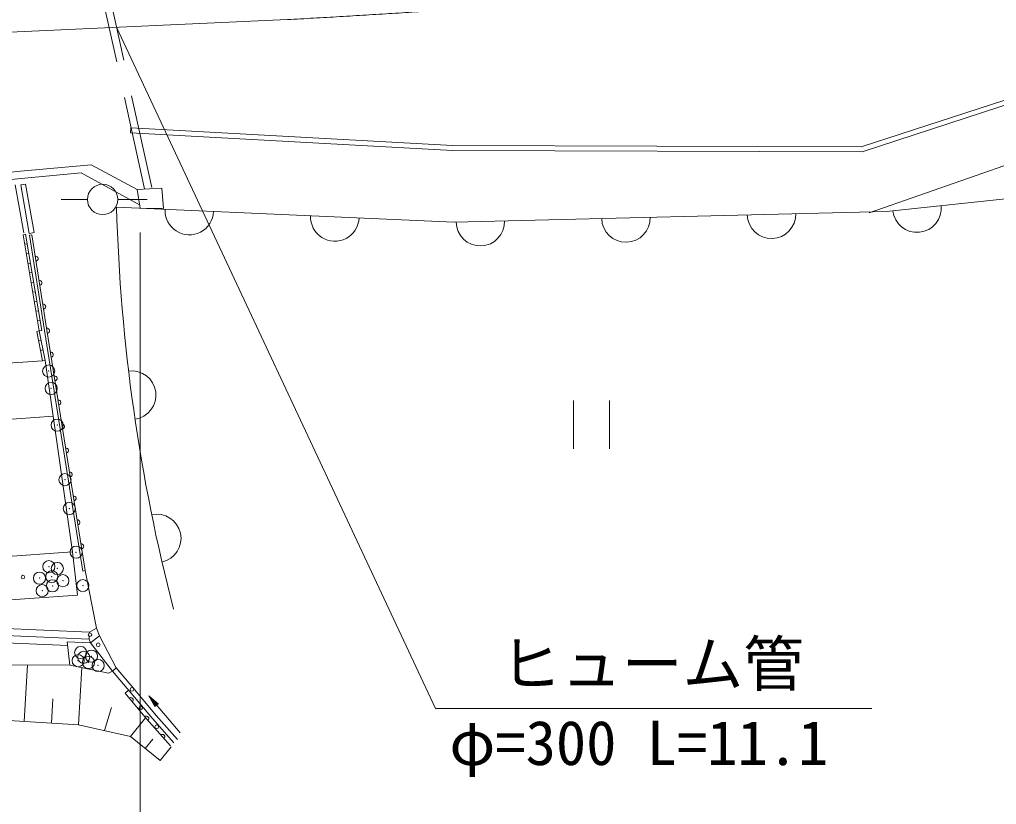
# Model space of a CAD drawing. Units: millimetres, scale not verified. Extents: x 40000 to 680000, y 20000 to 380000.
# Drawn here: x 316260 to 356508, y 250140 to 282492 of the extents above; entities that cross this region are included whole.
import ezdxf
from ezdxf.enums import TextEntityAlignment as Align

# ---------------------------------------------------------------- set-up
doc = ezdxf.new("R2010")
doc.units = ezdxf.units.MM
doc.header["$LTSCALE"] = 1000
doc.header["$PDMODE"] = 32
doc.header["$PDSIZE"] = 500
doc.linetypes.add('CHAIN', pattern=[18.5, 12, -1.5, 3.5, -1.5])
doc.linetypes.add('DASHED', pattern=[7.5, 6, -1.5])
for name, color, linetype, lineweight in [('M-BGD', 7, 'Continuous', 13), ('M-BMK', 2, 'CHAIN', 13), ('M-STR-HTXT', 7, 'Continuous', 13)]:
    doc.layers.add(name, color=color, linetype=linetype, lineweight=lineweight)
doc.styles.add('ＭＳ ゴシック', font='')
doc.styles.get('ＭＳ ゴシック').set_extended_font_data('MS Gothic')

msp = doc.modelspace()

# ---------------------------------------------------------------- linework, layer by layer
at = {"layer": 'M-BGD', "linetype": 'DASHED'}
for p, q in [((318975, 286609), (321413, 275508)), ((319268, 286674), (321706, 275572)), ((313241, 275928), (316295, 276240)), ((313271, 275630), (316324, 275941))]:
    msp.add_line(p, q, dxfattribs=at)
at = {"layer": 'M-BGD'}
for p, q in [((363713, 281405), (350939, 277240)), ((363759, 281210), (350970, 277040)), ((362353, 278388), (351257, 274529)), ((320843, 278023), (320832, 277824)), ((334096, 277096), (320832, 277824)), ((334102, 277296), (320843, 278023)), ((350970, 277040), (334096, 277096)), ((350939, 277240), (334102, 277296)), ((316295, 276240), (319215, 276509)), ((319215, 276509), (321100, 275481)), ((316324, 275941), (318794, 276169)), ((318794, 276169), (321203, 274855)), ((316315, 275677), (316512, 275711)), ((316860, 273714), (316512, 275711)), ((316083, 275674), (316442, 273707)), ((316663, 273679), (316315, 275677)), ((321100, 275481), (322122, 275547)), ((321227, 274711), (321100, 275481)), ((322122, 275547), (322194, 274698)), ((317973, 275077), (319058, 275077)), ((320308, 275077), (321524, 275077)), ((351971, 274585), (358351, 275256)), ((320259, 274752), (334173, 274137)), ((322194, 274698), (321227, 274711)), ((334173, 274137), (351971, 274585)), ((316663, 273679), (316860, 273714)), ((316412, 273624), (316511, 273640)), ((316412, 273624), (317074, 269657)), ((316511, 273640), (317173, 269674)), ((316672, 273605), (316770, 273620)), ((316672, 273605), (317291, 269676)), ((316770, 273620), (317390, 269691)), ((316478, 273229), (316576, 273246)), ((316544, 272835), (316642, 272851)), ((316609, 272440), (316708, 272457)), ((316675, 272046), (316774, 272062)), ((316741, 271651), (316840, 271668)), ((316807, 271257), (316906, 271273)), ((316873, 270862), (316972, 270878)), ((316939, 270467), (317037, 270484)), ((317005, 270073), (317103, 270089)), ((317074, 269657), (317173, 269674)), ((317291, 269676), (318864, 259762)), ((317390, 269691), (318963, 259777)), ((316976, 269638), (317074, 269657)), ((316976, 269638), (317213, 268427)), ((317053, 269245), (317151, 269264)), ((317074, 269657), (317313, 268434)), ((317129, 268853), (317228, 268872)), ((303921, 267488), (317213, 268427)), ((317213, 268427), (317313, 268434)), ((317643, 266141), (317313, 268434)), ((339076, 266794), (339076, 264794)), ((340559, 266794), (340559, 264794)), ((304084, 265183), (317643, 266141)), ((318448, 260552), (317643, 266141)), ((311001, 260026), (318448, 260552)), ((318651, 258767), (318448, 260552)), ((318864, 259762), (318963, 259777)), ((319437, 257413), (318963, 259777)), ((318651, 258767), (315693, 258565)), ((306278, 257808), (319142, 257248)), ((306252, 257209), (318244, 256686)), ((306265, 257508), (319129, 256948)), ((319142, 257248), (319141, 257210)), ((319142, 257248), (319437, 257413)), ((319437, 257413), (319553, 257091)), ((319183, 256796), (318229, 256838)), ((318229, 256838), (318327, 255883)), ((319135, 257068), (319129, 256948)), ((319183, 256796), (319129, 256948)), ((319553, 257091), (319183, 256796)), ((320089, 255640), (319183, 256796)), ((320242, 255769), (319553, 257091)), ((312230, 255915), (318327, 255883)), ((316453, 253559), (316591, 255892)), ((318327, 255883), (319932, 255551)), ((318693, 253427), (318832, 255779)), ((319932, 255551), (320089, 255640)), ((320242, 255769), (320089, 255640)), ((320852, 254735), (320089, 255640)), ((321005, 254864), (320242, 255769)), ((320606, 254727), (320754, 254852)), ((321889, 253814), (321005, 254864)), ((317573, 253493), (317632, 254491)), ((321490, 253675), (320606, 254727)), ((321737, 253683), (320852, 254735)), ((321585, 254612), (321969, 254293)), ((321585, 254612), (321837, 254181)), ((321585, 254612), (322879, 253088)), ((321587, 254608), (321589, 254609)), ((321588, 254606), (321591, 254607)), ((321590, 254604), (321593, 254606)), ((321591, 254602), (321595, 254604)), ((321592, 254599), (321597, 254602)), ((321593, 254597), (321599, 254600)), ((321595, 254595), (321601, 254599)), ((321596, 254593), (321603, 254597)), ((321597, 254591), (321605, 254595)), ((321598, 254589), (321607, 254594)), ((321600, 254587), (321609, 254592)), ((321601, 254584), (321611, 254590)), ((321602, 254582), (321613, 254589)), ((321603, 254580), (321615, 254587)), ((321605, 254578), (321617, 254585)), ((321606, 254576), (321619, 254583)), ((321607, 254574), (321621, 254582)), ((321609, 254571), (321624, 254580)), ((321610, 254569), (321626, 254578)), ((321611, 254567), (321628, 254577)), ((321612, 254565), (321630, 254575)), ((321614, 254563), (321632, 254573)), ((321615, 254561), (321634, 254572)), ((321616, 254558), (321636, 254570)), ((321617, 254556), (321638, 254568)), ((321619, 254554), (321640, 254566)), ((321620, 254552), (321642, 254565)), ((321621, 254550), (321644, 254563)), ((321622, 254548), (321646, 254561)), ((321624, 254546), (321648, 254560)), ((321625, 254543), (321650, 254558)), ((321626, 254541), (321652, 254556)), ((321627, 254539), (321654, 254554)), ((321629, 254537), (321656, 254553)), ((321630, 254535), (321658, 254551)), ((321631, 254533), (321660, 254549)), ((321633, 254530), (321663, 254548)), ((321634, 254528), (321665, 254546)), ((321635, 254526), (321667, 254544)), ((321636, 254524), (321669, 254543)), ((321638, 254522), (321671, 254541)), ((321639, 254520), (321673, 254539)), ((321640, 254517), (321675, 254537)), ((321641, 254515), (321677, 254536)), ((321643, 254513), (321679, 254534)), ((321644, 254511), (321681, 254532)), ((321645, 254509), (321683, 254531)), ((321646, 254507), (321685, 254529)), ((321648, 254504), (321687, 254527)), ((321649, 254502), (321689, 254526)), ((321650, 254500), (321691, 254524)), ((321651, 254498), (321693, 254522)), ((321653, 254496), (321695, 254521)), ((321654, 254494), (321697, 254519)), ((321655, 254492), (321699, 254517)), ((321657, 254489), (321702, 254515)), ((321658, 254487), (321704, 254514)), ((321659, 254485), (321706, 254512)), ((321660, 254483), (321708, 254510)), ((321662, 254481), (321710, 254509)), ((321663, 254479), (321712, 254507)), ((321664, 254476), (321714, 254505)), ((321665, 254474), (321716, 254503)), ((321667, 254472), (321718, 254502)), ((321668, 254470), (321720, 254500)), ((321669, 254468), (321722, 254498)), ((321670, 254466), (321724, 254497)), ((321672, 254463), (321726, 254495)), ((321673, 254461), (321728, 254493)), ((321674, 254459), (321730, 254492)), ((321675, 254457), (321732, 254490)), ((321677, 254455), (321734, 254488)), ((321678, 254453), (321736, 254486)), ((321679, 254451), (321738, 254485)), ((321681, 254448), (321741, 254483)), ((321682, 254446), (321743, 254481)), ((321683, 254444), (321745, 254480)), ((321684, 254442), (321747, 254478)), ((321686, 254440), (321749, 254476)), ((321687, 254438), (321751, 254475)), ((321688, 254435), (321753, 254473)), ((321689, 254433), (321755, 254471)), ((321691, 254431), (321757, 254469)), ((321692, 254429), (321759, 254468)), ((321693, 254427), (321761, 254466)), ((321694, 254425), (321763, 254464)), ((321696, 254423), (321765, 254463)), ((321697, 254420), (321767, 254461)), ((321698, 254418), (321769, 254459)), ((321699, 254416), (321771, 254458)), ((321701, 254414), (321773, 254456)), ((321702, 254412), (321775, 254454)), ((321703, 254410), (321777, 254452)), ((321705, 254407), (321780, 254451)), ((321706, 254405), (321782, 254449)), ((321707, 254403), (321784, 254447)), ((321708, 254401), (321786, 254446)), ((321710, 254399), (321788, 254444)), ((321711, 254397), (321790, 254442)), ((321712, 254394), (321792, 254441)), ((321713, 254392), (321794, 254439)), ((321715, 254390), (321796, 254437)), ((321716, 254388), (321798, 254435)), ((321717, 254386), (321800, 254434)), ((321718, 254384), (321802, 254432)), ((321720, 254382), (321804, 254430)), ((321721, 254379), (321806, 254429)), ((321722, 254377), (321808, 254427)), ((321723, 254375), (321810, 254425)), ((321725, 254373), (321812, 254424)), ((321726, 254371), (321814, 254422)), ((321727, 254369), (321817, 254420)), ((321728, 254366), (321819, 254418)), ((321730, 254364), (321821, 254417)), ((321731, 254362), (321823, 254415)), ((321732, 254360), (321825, 254413)), ((321734, 254358), (321827, 254412)), ((321735, 254356), (321829, 254410)), ((321736, 254353), (321831, 254408)), ((321737, 254351), (321833, 254406)), ((321739, 254349), (321835, 254405)), ((321740, 254347), (321837, 254403)), ((321741, 254345), (321839, 254401)), ((321742, 254343), (321841, 254400)), ((321744, 254340), (321843, 254398)), ((321745, 254338), (321845, 254396)), ((321746, 254336), (321847, 254395)), ((321747, 254334), (321849, 254393)), ((321749, 254332), (321851, 254391)), ((321750, 254330), (321853, 254389)), ((321751, 254328), (321856, 254388)), ((321752, 254325), (321858, 254386)), ((321754, 254323), (321860, 254384)), ((321755, 254321), (321862, 254383)), ((321756, 254319), (321864, 254381)), ((321758, 254317), (321866, 254379)), ((321759, 254315), (321868, 254378)), ((321760, 254312), (321870, 254376)), ((321761, 254310), (321872, 254374)), ((321763, 254308), (321874, 254372)), ((321764, 254306), (321876, 254371)), ((321765, 254304), (321878, 254369)), ((321766, 254302), (321880, 254367)), ((321768, 254300), (321882, 254366)), ((321769, 254297), (321884, 254364)), ((319761, 253186), (320049, 254143)), ((321770, 254295), (321886, 254362)), ((321771, 254293), (321888, 254361)), ((321773, 254291), (321890, 254359)), ((321774, 254289), (321892, 254357)), ((321775, 254287), (321895, 254355)), ((321776, 254284), (321897, 254354)), ((321778, 254282), (321899, 254352)), ((321779, 254280), (321901, 254350)), ((321780, 254278), (321903, 254349)), ((321782, 254276), (321905, 254347)), ((321783, 254274), (321907, 254345)), ((321784, 254272), (321909, 254343)), ((321785, 254269), (321911, 254342)), ((321787, 254267), (321913, 254340)), ((321788, 254265), (321915, 254338)), ((321789, 254263), (321917, 254337)), ((321790, 254261), (321919, 254335)), ((321792, 254259), (321921, 254333)), ((321793, 254256), (321923, 254332)), ((321794, 254254), (321925, 254330)), ((321795, 254252), (321927, 254328)), ((321797, 254250), (321929, 254326)), ((321798, 254248), (321931, 254325)), ((321799, 254246), (321934, 254323)), ((321800, 254243), (321936, 254321)), ((321802, 254241), (321938, 254320)), ((321803, 254239), (321940, 254318)), ((321804, 254237), (321942, 254316)), ((321806, 254235), (321944, 254315)), ((321807, 254233), (321946, 254313)), ((321808, 254230), (321948, 254311)), ((321809, 254228), (321950, 254310)), ((321811, 254226), (321952, 254308)), ((321812, 254224), (321954, 254306)), ((321813, 254222), (321956, 254304)), ((321814, 254220), (321958, 254303)), ((321816, 254218), (321960, 254301)), ((321817, 254215), (321962, 254299)), ((321818, 254213), (321964, 254298)), ((321819, 254211), (321966, 254296)), ((321821, 254209), (321968, 254294)), ((321822, 254207), (321964, 254289)), ((321823, 254205), (321954, 254280)), ((321824, 254202), (321943, 254271)), ((321826, 254200), (321933, 254262)), ((321827, 254198), (321922, 254253)), ((321828, 254196), (321911, 254244)), ((321830, 254194), (321901, 254235)), ((321831, 254192), (321890, 254226)), ((321832, 254189), (321880, 254217)), ((321833, 254187), (321869, 254208)), ((321835, 254185), (321858, 254199)), ((321836, 254183), (321848, 254190)), ((321969, 254293), (321837, 254181)), ((318693, 253427), (311972, 253824)), ((320828, 252944), (321454, 253716)), ((322477, 252555), (321490, 253675)), ((322620, 252680), (321737, 253683)), ((322770, 252813), (321889, 253814)), ((320828, 252944), (318693, 253427)), ((322048, 251954), (320828, 252944)), ((321438, 252449), (321753, 252838)), ((322048, 251954), (322508, 252520))]:
    msp.add_line(p, q, dxfattribs=at)
for centre, radius in [((319683, 275077), 625), ((316402, 259512), 75), ((319162, 257138), 75), ((319504, 256724), 75), ((320891, 254883), 75), ((321249, 254115), 75), ((321914, 253344), 75)]:
    msp.add_circle(centre, radius, dxfattribs=at)
for centre, radius, start, end in [((393994, 276765), 73763, 181.56347, 194.58832), ((323256, 274620), 1000, 177.4667, 357.4667), ((347241, 274466), 1000, 181.4411, 1.4411), ((353232, 274717), 1000, 186.009, 6.009), ((329250, 274355), 1000, 177.4667, 357.4667), ((335245, 274164), 1000, 181.4411, 1.4411), ((341243, 274315), 1000, 181.4411, 1.4411), ((316926, 272632), 100, 278.9624, 98.9624), ((317082, 271645), 100, 278.9624, 98.9624), ((317238, 270657), 100, 278.9624, 98.9624), ((317394, 269669), 100, 279.0163, 99.0163), ((317550, 268681), 100, 279.0163, 99.0163), ((317707, 267694), 100, 279.0163, 99.0163), ((320879, 267013), 1000, 277.5975, 97.5975), ((317864, 266706), 100, 279.0163, 99.0163), ((318020, 265718), 100, 279.0163, 99.0163), ((318177, 264731), 100, 279.0163, 99.0163), ((318334, 263743), 100, 279.0163, 99.0163), ((318491, 262756), 100, 279.0163, 99.0163), ((321913, 261104), 1000, 282.258, 102.258), ((318647, 261768), 100, 279.0163, 99.0163), ((318804, 260780), 100, 279.0163, 99.0163), ((320842, 254446), 100, 310.0597, 130.0597), ((321486, 253680), 100, 310.0597, 130.0597), ((322147, 252930), 100, 311.3824, 131.3824)]:
    msp.add_arc(centre, radius, start, end, dxfattribs=at)
for p in [(317462, 268004), (317562, 267285), (317812, 265776), (318132, 263527), (318311, 262338), (318591, 260539), (317468, 259942), (317818, 259866), (317086, 259469), (317590, 259530), (318047, 259362), (317193, 258951), (317620, 259149), (318871, 259160), (318779, 256404), (318901, 256205), (319222, 256251), (318673, 256068), (319100, 255992), (319496, 255870)]:
    msp.add_point(p, dxfattribs=at)
at = {"layer": 'M-BMK'}
msp.add_line((327296, 282490), (315856, 281975), dxfattribs=at)
msp.add_arc((300101, 780842), 499094, 273.12355, 277.09703, dxfattribs=at)
at = {"layer": 'M-STR-HTXT'}
for p, q in [((320256, 282173), (333399, 254091)), ((321227, 273711), (321227, 230075)), ((351373, 254091), (333399, 254091))]:
    msp.add_line(p, q, dxfattribs=at)

# ---------------------------------------------------------------- texts
at = {"layer": 'M-STR-HTXT', "style": 'ＭＳ ゴシック'}
for s, p in [('ヒューム管', (336074, 254476)), ('φ=300 L=11.1', (333968, 251215))]:
    msp.add_text(s, height=1833, dxfattribs=at).set_placement(p, align=Align.BOTTOM_LEFT)

doc.saveas('drawing.dxf')
